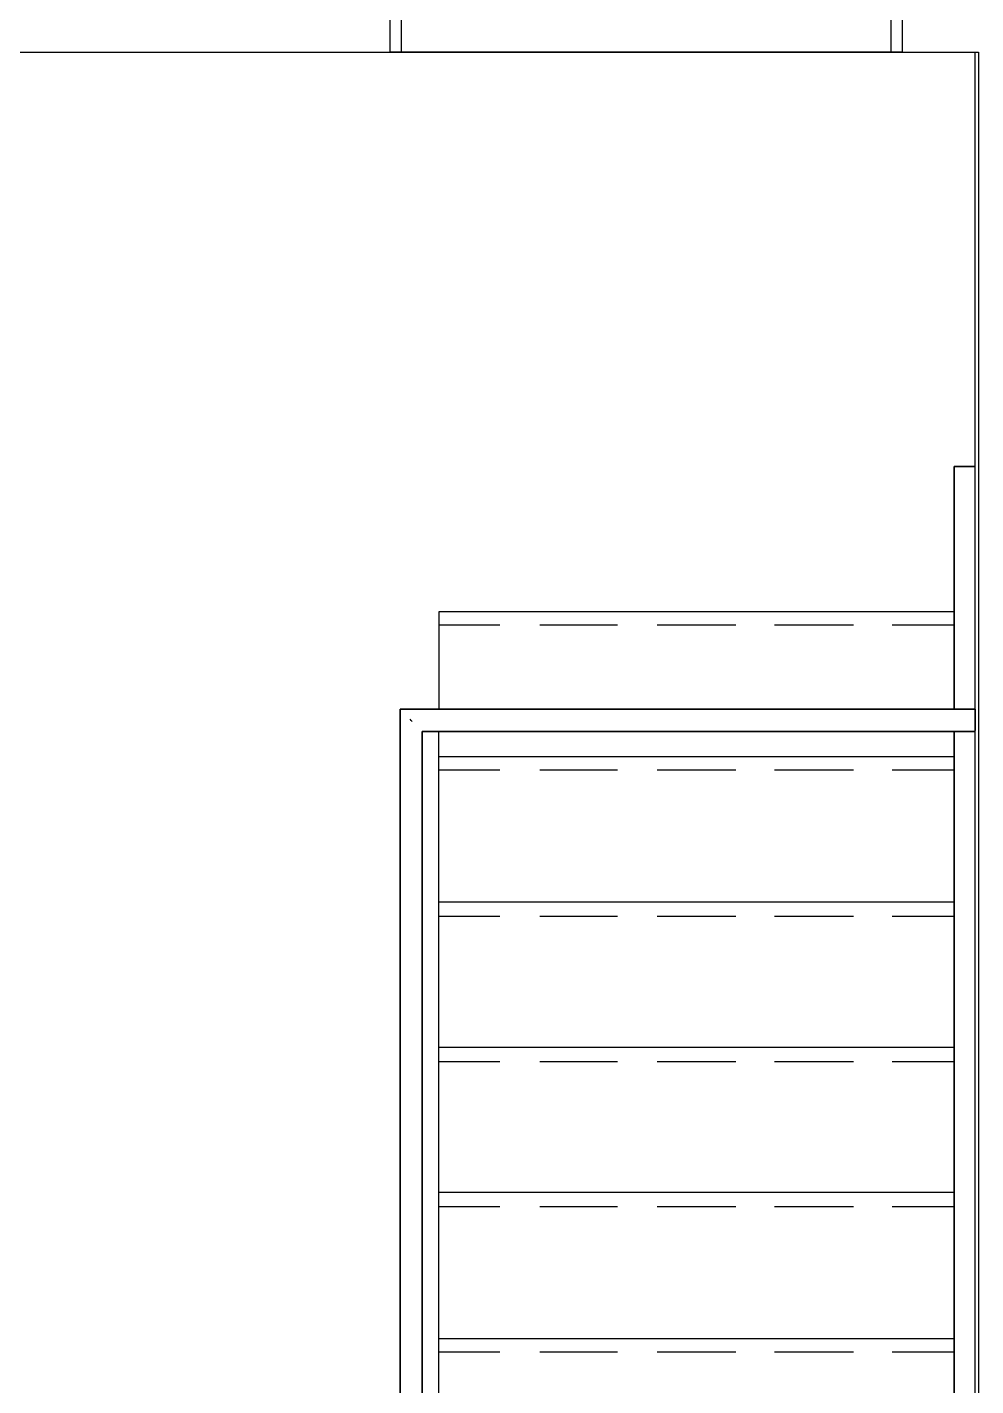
# Model space of a CAD drawing. Header units: inches. Extents: x -1841 to -80, y -100 to 1021.
# Drawn here: x -1447.6 to -1376.8, y 804.8 to 906.2 of the extents above; entities that cross this region are included whole.
import ezdxf

# ---------------------------------------------------------------- set-up
doc = ezdxf.new("R2010")
doc.units = ezdxf.units.IN
doc.header["$MEASUREMENT"] = 0
doc.layers.add('PDF_Geometry', color=7, linetype='Continuous', true_color=0x777777)

msp = doc.modelspace()

# ---------------------------------------------------------------- linework, layer by layer
at = {"layer": 'PDF_Geometry', "color": 7, "lineweight": 25}
for points in [[(-1419.67, 904.38), (-1420.5, 904.38), (-1420.5, 913.48), (-1422.16, 913.48), (-1422.16, 914.31), (-1419.67, 914.31)], [(-1383.11, 914.31), (-1380.63, 914.31), (-1380.63, 913.48), (-1382.28, 913.48), (-1382.28, 904.38), (-1383.11, 904.38)], [(-1371.69, 690.04), (-1371.2, 690.04), (-1371.2, 904.38), (-1249.09, 904.38), (-1308.08, 638.83), (-1300.88, 637.26), (-1241.57, 904.38), (-1188.87, 904.38), (-1188.87, 913.48), (-1382.28, 913.48), (-1382.28, 904.38), (-1376.57, 904.38), (-1376.57, 690.04), (-1376.57, 687.97), (-1371.69, 687.97)], [(-1382.28, 904.38), (-1420.5, 904.38)], [(-1378.39, 873.44), (-1378.31, 873.44), (-1378.23, 873.44), (-1378.06, 873.44), (-1377.82, 873.44), (-1377.65, 873.44), (-1377.4, 873.44), (-1377.24, 873.44), (-1377.07, 873.44), (-1376.91, 873.44), (-1376.82, 873.44), (-1376.91, 873.44), (-1377.07, 873.44), (-1377.24, 873.44), (-1377.4, 873.44), (-1377.65, 873.44), (-1377.82, 873.44), (-1378.06, 873.44), (-1378.23, 873.44), (-1378.31, 873.44)], [(-1376.82, 855.33), (-1376.82, 855.24), (-1376.82, 855.08), (-1376.82, 854.91), (-1376.82, 854.75), (-1376.82, 854.5), (-1376.82, 854.33), (-1376.82, 854.08), (-1376.82, 853.92), (-1376.82, 853.84), (-1376.82, 853.75), (-1376.82, 853.84), (-1376.82, 853.92), (-1376.82, 854.08), (-1376.82, 854.33), (-1376.82, 854.5), (-1376.82, 854.75), (-1376.82, 854.91), (-1376.82, 855.08), (-1376.82, 855.24)], [(-1376.82, 854.99), (-1376.82, 854.91), (-1376.82, 854.75), (-1376.82, 854.66), (-1376.82, 854.5), (-1376.82, 854.42), (-1376.82, 854.25), (-1376.82, 854.17), (-1376.82, 854.08), (-1376.82, 854), (-1376.82, 854.08), (-1376.82, 854.17), (-1376.82, 854.25), (-1376.82, 854.42), (-1376.82, 854.5), (-1376.82, 854.66), (-1376.82, 854.75), (-1376.82, 854.91)], [(-1378.39, 721.64), (-1378.39, 853.67)]]:
    msp.add_lwpolyline(points, close=True, dxfattribs=at)
for points in [[(-1684.81, 639.16), (-1666.61, 639.16), (-1666.61, 646.94), (-1663.72, 646.94), (-1663.72, 714.44), (-1475.43, 714.44), (-1475.43, 719.41), (-1663.72, 719.41), (-1663.72, 831.34), (-1665.78, 831.34), (-1665.78, 833.32), (-1665.78, 904.38), (-1420.5, 904.38), (-1420.5, 913.48), (-1684.81, 913.48)], [(-1418.1, 718.25), (-1418.1, 853.67), (-1376.82, 853.67), (-1418.1, 853.67), (-1418.1, 718.25), (-1419.76, 718.25), (-1419.76, 855.33), (-1376.82, 855.33), (-1376.82, 904.38)], [(-1383.11, 904.38), (-1419.67, 904.38)], [(-1378.39, 873.44), (-1378.39, 855.33), (-1378.39, 873.44), (-1376.82, 873.44)], [(-1378.39, 862.61), (-1416.86, 862.61), (-1416.86, 855.33)], [(-1412.31, 861.61), (-1416.86, 861.61)], [(-1403.54, 861.61), (-1409.33, 861.61)], [(-1394.69, 861.61), (-1400.57, 861.61)], [(-1385.92, 861.61), (-1391.8, 861.61)], [(-1378.39, 861.61), (-1383.03, 861.61)], [(-1376.82, 771.19), (-1376.82, 721.56), (-1376.82, 772.1), (-1376.82, 853.67), (-1376.82, 855.33), (-1419.76, 855.33), (-1419.76, 718.25)], [(-1418.85, 854.42), (-1418.93, 854.5), (-1419.01, 854.58)], [(-1378.48, 721.56), (-1416.86, 721.56), (-1416.86, 732.4), (-1416.86, 743.23), (-1416.86, 754.15), (-1416.86, 764.99), (-1416.86, 775.83), (-1416.86, 786.66), (-1416.86, 797.5), (-1416.86, 808.34), (-1416.86, 819.26), (-1416.86, 830.09), (-1416.86, 840.93), (-1416.86, 851.77), (-1416.86, 853.67)], [(-1378.39, 851.77), (-1416.86, 851.77)], [(-1412.31, 850.78), (-1416.86, 850.78)], [(-1403.54, 850.78), (-1409.33, 850.78)], [(-1394.69, 850.78), (-1400.57, 850.78)], [(-1385.92, 850.78), (-1391.8, 850.78)], [(-1378.39, 850.78), (-1383.03, 850.78)], [(-1378.39, 840.93), (-1416.86, 840.93)], [(-1412.31, 839.86), (-1416.86, 839.86)], [(-1403.54, 839.86), (-1409.33, 839.86)], [(-1394.69, 839.86), (-1400.57, 839.86)], [(-1385.92, 839.86), (-1391.8, 839.86)], [(-1378.39, 839.86), (-1383.03, 839.86)], [(-1378.39, 830.09), (-1416.86, 830.09)], [(-1412.31, 829.02), (-1416.86, 829.02)], [(-1403.54, 829.02), (-1409.33, 829.02)], [(-1394.69, 829.02), (-1400.57, 829.02)], [(-1385.92, 829.02), (-1391.8, 829.02)], [(-1378.39, 829.02), (-1383.03, 829.02)], [(-1378.39, 819.26), (-1416.86, 819.26)], [(-1412.31, 818.18), (-1416.86, 818.18)], [(-1403.54, 818.18), (-1409.33, 818.18)], [(-1394.69, 818.18), (-1400.57, 818.18)], [(-1385.92, 818.18), (-1391.8, 818.18)], [(-1378.39, 818.18), (-1383.03, 818.18)], [(-1378.39, 808.34), (-1416.86, 808.34)], [(-1412.31, 807.34), (-1416.86, 807.34)], [(-1403.54, 807.34), (-1409.33, 807.34)], [(-1394.69, 807.34), (-1400.57, 807.34)], [(-1385.92, 807.34), (-1391.8, 807.34)], [(-1378.39, 807.34), (-1383.03, 807.34)]]:
    msp.add_lwpolyline(points, dxfattribs=at)

doc.saveas('drawing.dxf')
